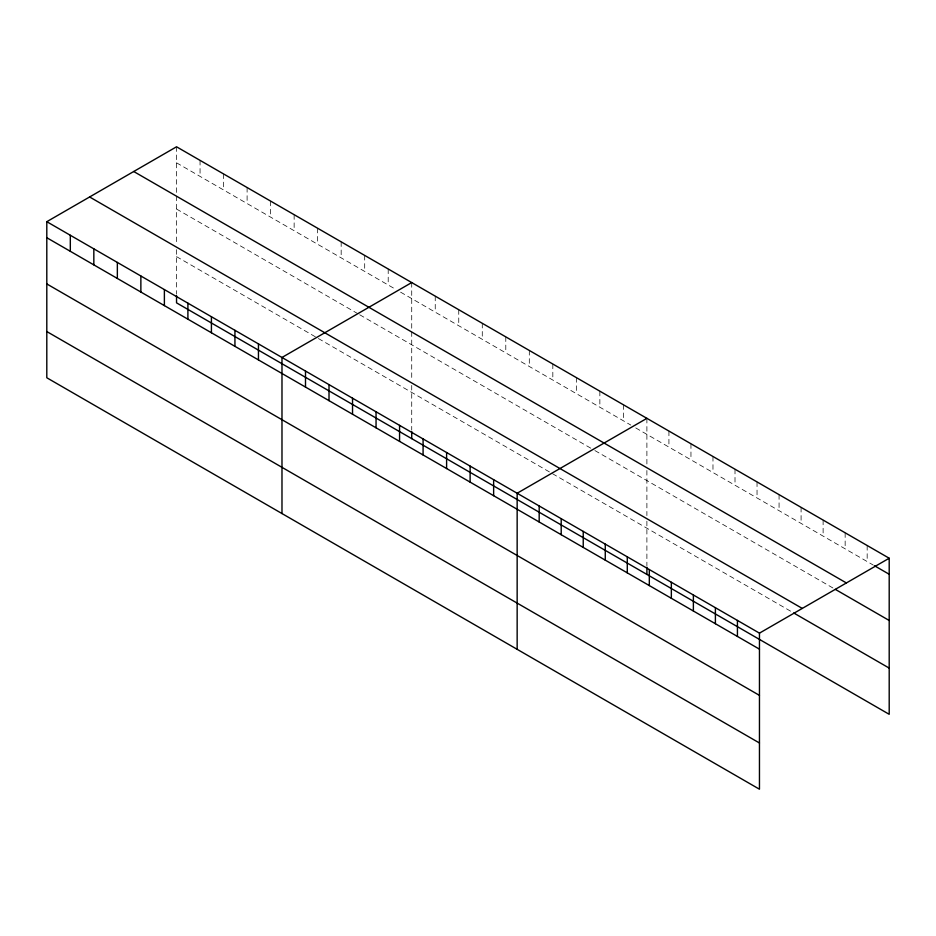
<?xml version="1.0" encoding="UTF-8"?>
<svg xmlns="http://www.w3.org/2000/svg" width="936" height="936" viewBox="0 0 936 936"><rect width="100%" height="100%" fill="white"/><g stroke="black" fill="none" stroke-linecap="round" stroke-linejoin="round"><path stroke-width="0.7" stroke-dasharray="4.68 3.51" d="M176.541 146.788L176.541 194.583M176.541 162.817L395.635 289.294M400.585 292.161L630.805 425.073M635.755 427.939L873.288 565.075M176.541 209.032L358.5 314.075M359.74 314.788L593.67 449.853M594.91 450.567L832.911 587.972M176.541 256.639L791.294 611.571M867.169 545.512L867.169 561.541M845.149 532.795L845.149 548.824M823.118 520.077L823.118 536.106M801.087 507.359L801.087 523.388M779.068 494.641L779.068 510.67M757.037 481.923L757.037 497.952M735.006 469.205L735.006 485.234M712.975 456.487L712.975 472.516M690.955 443.781L690.955 459.798M668.924 431.063L668.924 447.08M646.893 418.345L646.893 464.701M646.893 470.469L646.893 515.596M646.893 521.2L646.893 565.754M623.376 404.761L623.376 420.79M599.859 391.19L599.859 407.207M576.342 377.606L576.342 393.635M552.825 364.034L552.825 380.051M529.308 350.45L529.308 366.479M505.791 336.878L505.791 352.895M482.274 323.294L482.274 339.323M458.757 309.722L458.757 325.74M435.24 296.139L435.24 312.168M411.723 282.567L411.723 330.361M411.723 331.812L411.723 379.817M411.723 385.421L411.723 429.975M388.206 268.983L388.206 285.012M364.689 255.411L364.689 271.428M341.172 241.827L341.172 257.856M317.655 228.255L317.655 244.284M294.138 214.672L294.138 230.701M270.621 201.1L270.621 217.129M247.104 187.516L247.104 203.545M223.575 173.944L223.575 189.973M200.058 160.36L200.058 176.389M176.541 196.034L176.541 244.039M176.541 249.643L176.541 294.196"/><path stroke-width="1.4" d="M46.8 221.692L759.459 633.145L759.459 789.212L46.8 377.77L46.8 221.692L176.541 146.788L889.2 558.23L889.2 714.308L176.541 302.855L176.541 295.636M411.723 282.567L281.982 357.47L281.982 513.548M646.893 418.345L517.152 493.249L517.152 649.327M759.459 633.145L889.2 558.23M874.516 565.777L889.2 574.259M133.731 171.51L846.39 582.952M835.357 589.387L889.2 620.474M89.61 196.969L802.269 608.423M793.751 612.986L889.2 668.093M46.8 237.721L759.459 649.163M46.8 283.936L759.459 695.378M46.8 331.555L759.459 742.997M737.428 620.428L737.428 636.445M715.397 607.71L715.397 623.727M693.377 594.992L693.377 611.009M671.346 582.274L671.346 598.303M649.315 569.556L649.315 585.585M646.893 567.193L646.893 574.411M627.284 556.838L627.284 572.867M605.264 544.12L605.264 560.149M583.233 531.402L583.233 547.431M561.202 518.684L561.202 534.713M539.183 505.966L539.183 521.995M493.635 479.677L493.635 495.694M470.118 466.093L470.118 482.122M446.601 452.521L446.601 468.538M423.084 438.937L423.084 454.966M411.723 431.414L411.723 438.633M399.567 425.365L399.567 441.382M376.05 411.781L376.05 427.81M352.533 398.209L352.533 414.227M329.016 384.626L329.016 400.655M305.499 371.054L305.499 387.071M258.453 343.898L258.453 359.915M234.936 330.314L234.936 346.343M211.419 316.742L211.419 332.76M187.902 303.159L187.902 319.188M164.385 289.587L164.385 305.604M140.868 276.003L140.868 292.032M117.351 262.431L117.351 278.448M93.834 248.847L93.834 264.876M70.317 235.275L70.317 251.293"/></g></svg>
